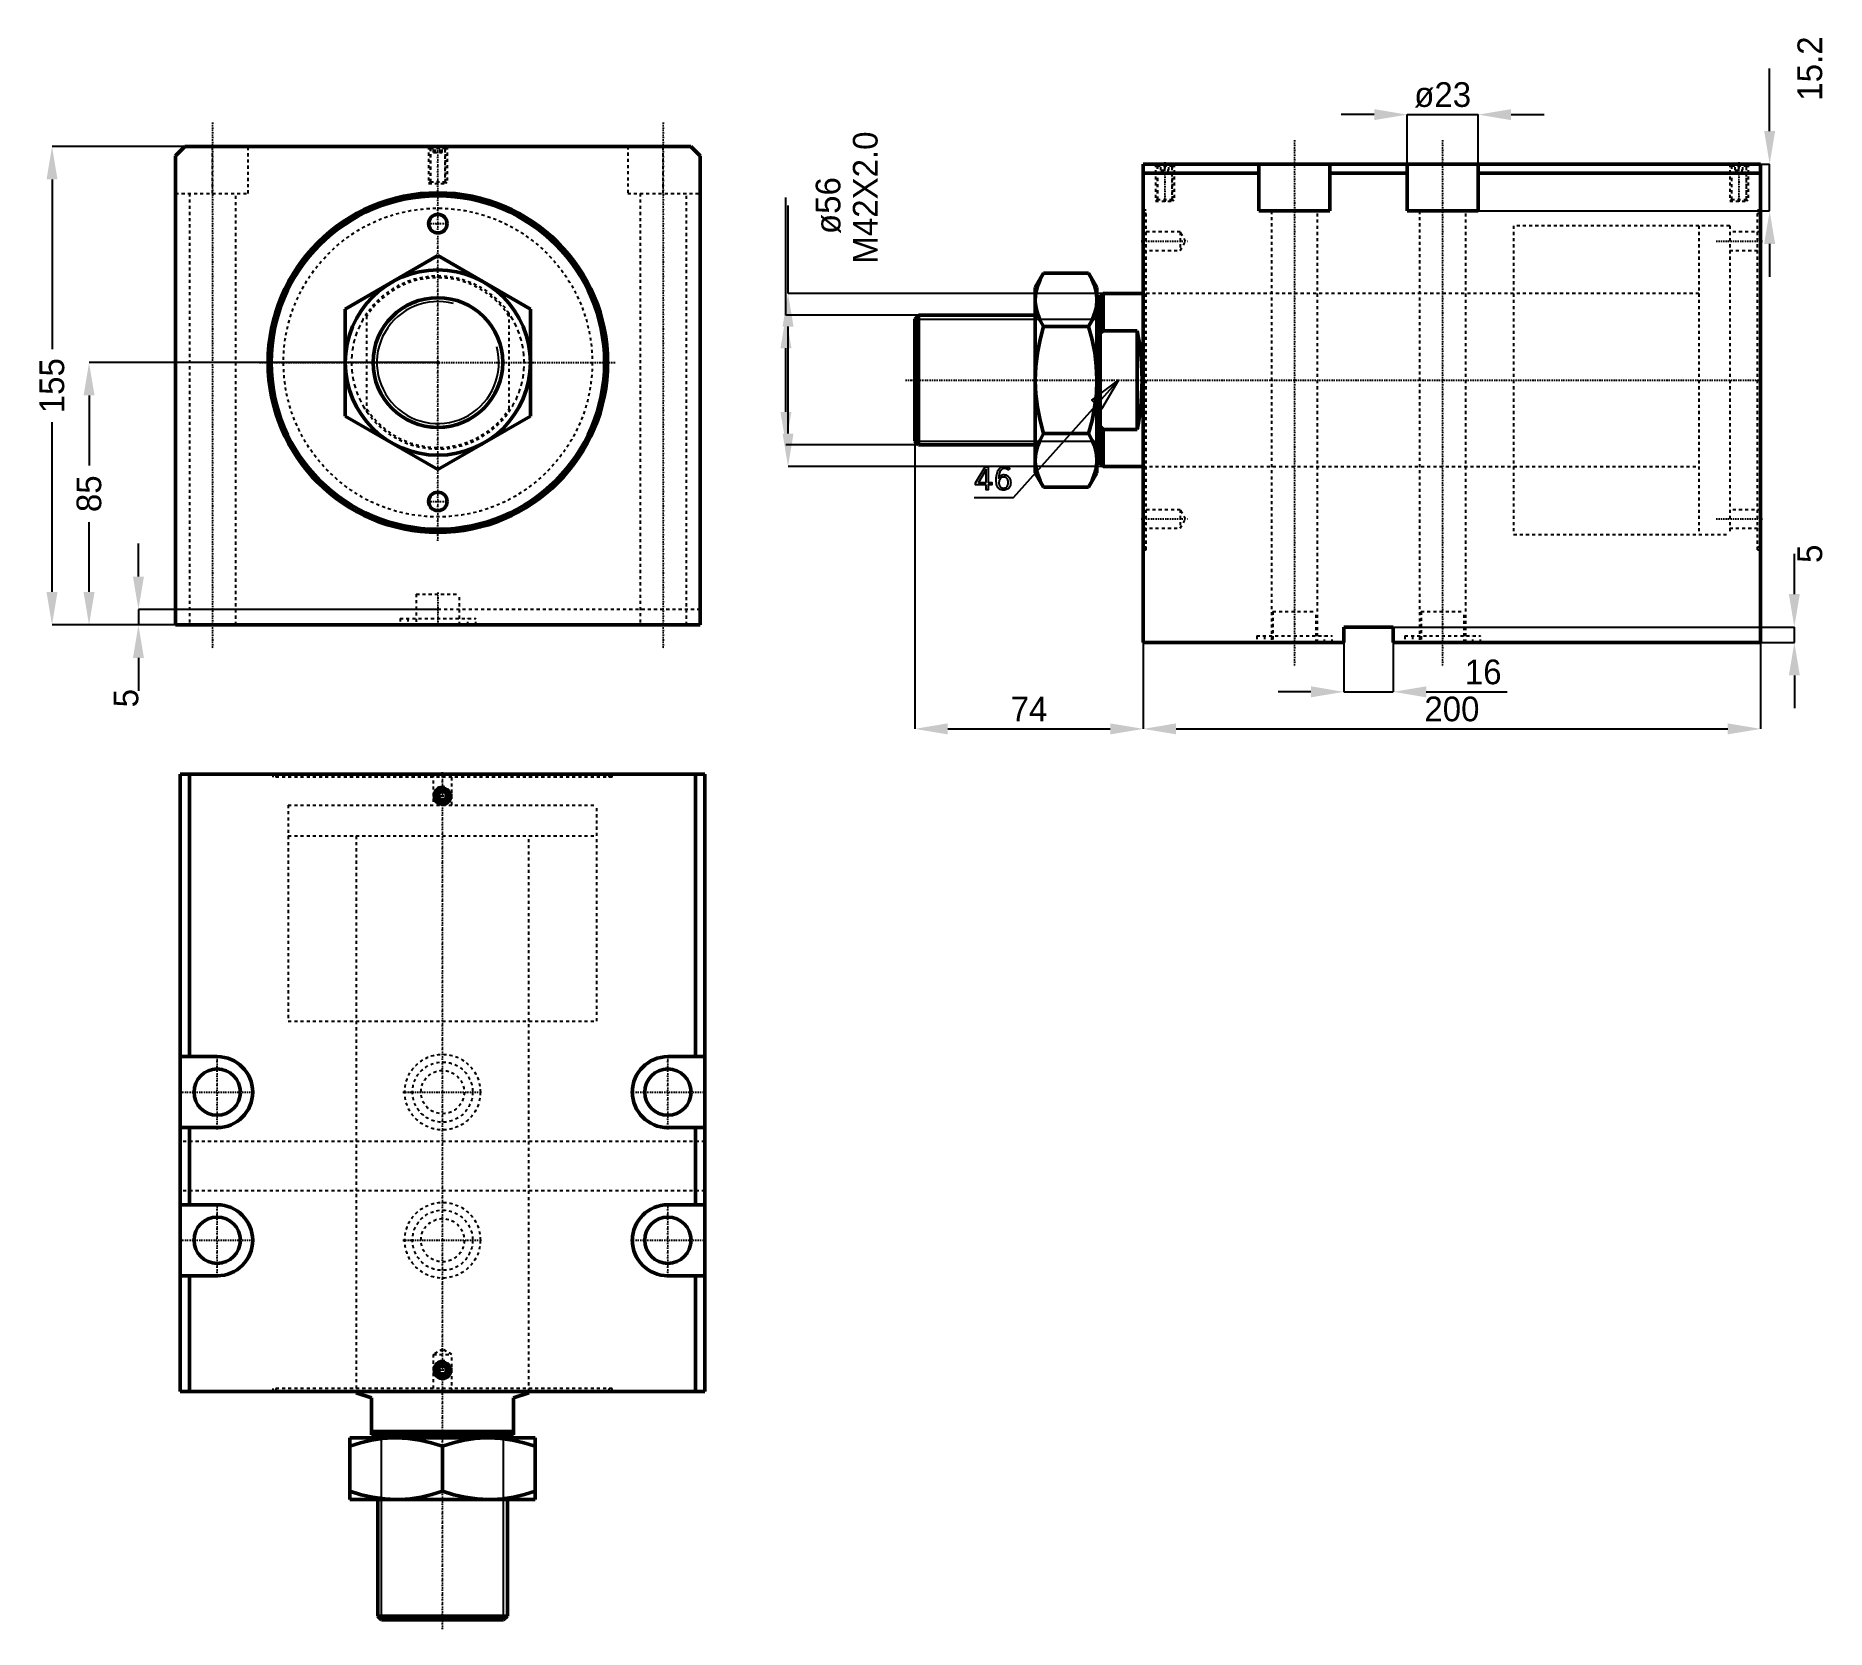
# Model space of a CAD drawing. Header units: millimetres. Extents: x -130 to 450, y -410 to 106.
import ezdxf

# ---------------------------------------------------------------- set-up
doc = ezdxf.new("R2010")
doc.units = ezdxf.units.MM
doc.linetypes.add('Center', pattern=[1.5, 0.45, -0.5, 0.05, -0.5])
doc.linetypes.add('Dashed', pattern=[2, 1, -1])
for name, color, linetype, lineweight in [('2d ConnectionPoints', 7, 'Continuous', 50), ('AM_0', 7, 'Continuous', 50), ('AM_5', 3, 'Continuous', 25), ('AM_7', 7, 'Center', 25), ('AM_9', 6, 'Dashed', 25)]:
    doc.layers.add(name, color=color, linetype=linetype, lineweight=lineweight)
doc.dimstyles.new('ISO-25', dxfattribs={"dimtxt": 2.5, "dimasz": 2.5, "dimexe": 1.25, "dimexo": 0.625, "dimtad": 1, "dimtxsty": 'Standard', "dimcen": 2.5, "dimadec": 0, "dimazin": 0, "dimtfac": 1, "dimtmove": 0, "dimatfit": 3, "dimfxl": 0, "dimarcsym": 0})

# ---------------------------------------------------------------- blocks, each defined once
blk = doc.blocks.new('1_JECX_MF_EXLA_100_60_0_rod__0_in_JECX_MF_160_EXLA_100_60_0__0')
at = {"layer": 'AM_0'}
for p, q in [((-30, 17.32), (0, 34.64)), ((0, 34.64), (30, 17.32)), ((-30, -17.32), (-30, 17.32)), ((30, 17.32), (30, -17.32)), ((0, -34.64), (-30, -17.32)), ((30, -17.32), (0, -34.64))]:
    blk.add_line(p, q, dxfattribs=at)
for radius in [30, 21]:
    blk.add_circle((0, 0), radius, dxfattribs=at)
at = {"layer": 'AM_5'}
blk.add_arc((0, 0), 19.77, 75, 15, dxfattribs=at)
at = {"layer": 'AM_9'}
for p, q in [((-23, -15.97), (-23, 15.97)), ((23, 15.97), (23, -15.97))]:
    blk.add_line(p, q, dxfattribs=at)
for points in [[(-23, 15.97), (-24.3, 13.9), (-25.42, 11.73), (-26.35, 9.47), (-27.07, 7.14), (-27.59, 4.75), (-27.9, 2.33), (-28, -0.11), (-27.88, -2.55), (-27.56, -4.97), (-27.02, -7.35), (-26.27, -9.68), (-25.33, -11.93), (-24.19, -14.1), (-23, -15.97)], [(23, -15.97), (24.3, -13.9), (25.42, -11.73), (26.35, -9.47), (27.07, -7.14), (27.59, -4.75), (27.9, -2.33), (28, 0.11), (27.88, 2.55), (27.56, 4.97), (27.02, 7.35), (26.27, 9.68), (25.33, 11.93), (24.19, 14.1), (23, 15.97)]]:
    blk.add_lwpolyline(points, dxfattribs=at)
blk.add_circle((0, 0), 20.77, dxfattribs=at)
for radius, start, end in [(28, 34.77194, 145.22806), (27.5, 33.2419, 146.7581), (27.5, 213.2419, 326.7581), (28, 214.77194, 325.22806)]:
    blk.add_arc((0, 0), radius, start, end, dxfattribs=at)
blk = doc.blocks.new('2_JECX_MF_EXLA_100_60_0_body__0_in_JECX_MF_160_EXLA_100_60_0__0')
at = {"layer": 'AM_0'}
for p, q in [((-82, 70), (-85, 67)), ((82, 70), (-82, 70)), ((85, 67), (82, 70)), ((-85, 67), (-85, -85)), ((85, -85), (85, 67)), ((-85, -85), (85, -85))]:
    blk.add_line(p, q, dxfattribs=at)
for centre, radius in [((0, 0), 55), ((0, 0), 54), ((0, 45), 3), ((0, -45), 3)]:
    blk.add_circle(centre, radius, dxfattribs=at)
at = {"layer": 'AM_5', "linetype": 'Dashed'}
for p, q in [((-3, 70), (-3, 58)), ((3, 70), (3, 58))]:
    blk.add_line(p, q, dxfattribs=at)
at = {"layer": 'AM_7'}
for p, q in [((-73, 77.75), (-73, -92.75)), ((73, 77.75), (73, -92.75)), ((0, -57.75), (0, 70.6)), ((-3.15, 45), (3.15, 45)), ((-57.75, 0), (57.75, 0)), ((-3.15, -45), (3.15, -45)), ((0, -74.5), (0, -85.5))]:
    blk.add_line(p, q, dxfattribs=at)
at = {"layer": 'AM_9'}
for p, q in [((-73, 54.8), (-73, 70)), ((-61.5, 54.8), (-61.5, 70)), ((-3, 70), (-2.46, 69.46)), ((-1.9, 70), (-2.4, 69.5)), ((-1.44, 68), (-1.44, 70)), ((-0.72, 68), (-0.72, 70)), ((0.72, 68), (0.72, 70)), ((1.44, 68), (1.44, 70)), ((2.4, 69.5), (1.9, 70)), ((2.46, 69.46), (3, 70)), ((61.5, 70), (61.5, 54.8)), ((73, 54.8), (73, 70)), ((-2.46, 69.46), (-2.46, 58.54)), ((-2.46, 69.46), (2.46, 69.46)), ((-2.4, 69.5), (-2.4, 58)), ((-2.4, 69.5), (2.4, 69.5)), ((-1.44, 68), (1.44, 68)), ((2.4, 58), (2.4, 69.5)), ((2.46, 58.54), (2.46, 69.46)), ((-2.46, 58.54), (-3, 58)), ((-2.46, 58.54), (2.46, 58.54)), ((3, 58), (2.46, 58.54)), ((-85, 54.8), (-61.5, 54.8)), ((-80.5, 54.8), (-80.5, -85)), ((-65.5, -85), (-65.5, 54.8)), ((-3, 58), (3, 58)), ((61.5, 54.8), (85, 54.8)), ((65.5, 54.8), (65.5, -85)), ((80.5, -85), (80.5, 54.8)), ((-7, -75), (7, -75)), ((-7, -75), (-7, -85)), ((7, -85), (7, -75)), ((85, -80), (-85, -80)), ((-12.25, -82.9), (12.25, -82.9)), ((-12.25, -82.9), (-12.25, -85)), ((-9.75, -82.9), (-9.75, -85)), ((9.75, -85), (9.75, -82.9)), ((12.25, -85), (12.25, -82.9))]:
    blk.add_line(p, q, dxfattribs=at)
blk.add_circle((0, 0), 50, dxfattribs=at)
blk = doc.blocks.new('*D3')
at = {"layer": 'AM_5', "color": 0, "lineweight": -2}
for p, q in [((-82, 70), (-125, 70)), ((-125, 59.33), (-125, 4.31)), ((-125, -74.33), (-125, -19.31)), ((-85, -85), (-125, -85))]:
    blk.add_line(p, q, dxfattribs=at)
at = {"layer": 'AM_5', "color": 0}
for points in [[(-123.22, 59.33), (-126.78, 59.33), (-125, 70)], [(-126.78, -74.33), (-123.22, -74.33), (-125, -85)]]:
    blk.add_solid(points, dxfattribs=at)
at = {"layer": 'Defpoints', "color": 0}
for p in [(-82, 70), (-125, -85), (-85, -85)]:
    blk.add_point(p, dxfattribs=at)
at = {"layer": 'AM_5', "color": 0, "insert": (-125, -7.5), "char_height": 8, "attachment_point": 5, "rotation": 90}
blk.add_mtext('155', dxfattribs=at)
blk = doc.blocks.new('*D4')
at = {"layer": 'AM_5', "color": 0, "lineweight": -2}
for p, q in [((0, 0), (-113, 0)), ((-113, -10.67), (-113, -33.34)), ((-113, -74.33), (-113, -51.66)), ((-85, -85), (-113, -85))]:
    blk.add_line(p, q, dxfattribs=at)
at = {"layer": 'AM_5', "color": 0}
for points in [[(-111.22, -10.67), (-114.78, -10.67), (-113, 0)], [(-114.78, -74.33), (-111.22, -74.33), (-113, -85)]]:
    blk.add_solid(points, dxfattribs=at)
at = {"layer": 'Defpoints', "color": 0}
for p in [(0, 0), (-113, -85), (-85, -85)]:
    blk.add_point(p, dxfattribs=at)
at = {"layer": 'AM_5', "color": 0, "insert": (-113, -42.5), "char_height": 8, "attachment_point": 5, "rotation": 90}
blk.add_mtext('85', dxfattribs=at)
blk = doc.blocks.new('*D5')
at = {"layer": 'AM_5', "color": 0, "lineweight": -2}
for p, q in [((-97, -69.33), (-97, -58.67)), ((0, -80), (-97, -80)), ((-97, -80), (-97, -85)), ((-85, -85), (-97, -85)), ((-97, -95.67), (-97, -106.33))]:
    blk.add_line(p, q, dxfattribs=at)
at = {"layer": 'AM_5', "color": 0}
for points in [[(-98.78, -69.33), (-95.22, -69.33), (-97, -80)], [(-95.22, -95.67), (-98.78, -95.67), (-97, -85)]]:
    blk.add_solid(points, dxfattribs=at)
at = {"layer": 'Defpoints', "color": 0}
for p in [(0, -80), (-97, -85), (-85, -85)]:
    blk.add_point(p, dxfattribs=at)
at = {"layer": 'AM_5', "color": 0, "insert": (-101, -108.73), "char_height": 8, "attachment_point": 5, "rotation": 90}
blk.add_mtext('5', dxfattribs=at)
blk = doc.blocks.new('1_JECX_MF_EXLA_100_60_0_rod__0_in_JECX_MF_160_EXLA_100_60_0__4')
at = {"layer": 'AM_0'}
for p, q in [((-28, 0), (-28, -0.38)), ((28, -0.38), (28, 0)), ((-23, -2), (-28, -0.38)), ((-23, -14), (-23, -2)), ((28, -0.38), (23, -2)), ((23, -2), (23, -14)), ((30, -15), (-30, -15)), ((-30, -35), (-30, -15)), ((-23, -13), (23, -13)), ((-23, -14), (23, -14)), ((-19.77, -14), (-20.77, -15)), ((20.77, -15), (19.77, -14)), ((30, -15), (30, -35)), ((0, -32.32), (0, -17.68)), ((30, -35), (-30, -35)), ((-21, -35), (-21, -72.77)), ((21, -72.77), (21, -35)), ((-21, -72.77), (21, -72.77)), ((-21, -72.77), (-19.77, -74)), ((-19.77, -74), (19.77, -74)), ((19.77, -74), (21, -72.77))]:
    blk.add_line(p, q, dxfattribs=at)
for points in [[(-15, -15), (-16.07, -15.01), (-19.57, -15.27), (-23.04, -15.81), (-26.54, -16.63), (-30, -17.68)], [(0, -17.68), (-3.65, -16.58), (-7.35, -15.74), (-11.16, -15.19), (-15, -15)], [(15, -15), (13.93, -15.01), (10.43, -15.27), (6.96, -15.81), (3.46, -16.63), (0, -17.68)], [(30, -17.68), (26.35, -16.58), (22.65, -15.74), (18.84, -15.19), (15, -15)], [(-30, -32.32), (-26.35, -33.42), (-22.65, -34.26), (-18.84, -34.81), (-15, -35)], [(-15, -35), (-13.93, -34.99), (-10.43, -34.73), (-6.96, -34.19), (-3.46, -33.37), (0, -32.32)], [(0, -32.32), (3.65, -33.42), (7.35, -34.26), (11.16, -34.81), (15, -35)], [(15, -35), (16.07, -34.99), (19.57, -34.73), (23.04, -34.19), (26.54, -33.37), (30, -32.32)]]:
    blk.add_lwpolyline(points, dxfattribs=at)
at = {"layer": 'AM_5'}
for p, q in [((-19.77, -74), (-19.77, -14)), ((19.77, -74), (19.77, -14))]:
    blk.add_line(p, q, dxfattribs=at)
at = {"layer": 'AM_7'}
blk.add_line((0, -77), (0, 200.69), dxfattribs=at)
at = {"layer": 'AM_9'}
for p, q in [((-50, 190), (50, 190)), ((-50, 190), (-50, 180)), ((50, 180), (50, 190)), ((-50, 180), (50, 180)), ((-28, 180), (-28, 0)), ((28, 0), (28, 180))]:
    blk.add_line(p, q, dxfattribs=at)
blk = doc.blocks.new('2_JECX_MF_EXLA_100_60_0_body__0_in_JECX_MF_160_EXLA_100_60_0__4')
at = {"layer": 'AM_0'}
for p, q in [((-85, 200), (-85, 0)), ((85, 200), (-85, 200)), ((-82, 200), (-82, 108.5)), ((82, 200), (82, 108.5)), ((85, 200), (85, 0)), ((-0.72, 194.25), (-1.44, 193)), ((-1.44, 193), (-0.72, 191.75)), ((0.72, 194.25), (-0.72, 194.25)), ((-0.72, 191.75), (0.72, 191.75)), ((1.44, 193), (0.72, 194.25)), ((0.72, 191.75), (1.44, 193)), ((-73, 108.5), (-85, 108.5)), ((85, 108.5), (73, 108.5)), ((-85, 85.5), (-73, 85.5)), ((-82, 85.5), (-82, 60.5)), ((73, 85.5), (85, 85.5)), ((82, 85.5), (82, 60.5)), ((-73, 60.5), (-85, 60.5)), ((85, 60.5), (73, 60.5)), ((-85, 37.5), (-73, 37.5)), ((-82, 37.5), (-82, 0)), ((73, 37.5), (85, 37.5)), ((82, 37.5), (82, 0)), ((-0.72, 8.25), (-1.44, 7)), ((-1.44, 7), (-0.72, 5.75)), ((0.72, 8.25), (-0.72, 8.25)), ((1.44, 7), (0.72, 8.25)), ((0.72, 5.75), (1.44, 7)), ((85, 0), (-85, 0)), ((-0.72, 5.75), (0.72, 5.75))]:
    blk.add_line(p, q, dxfattribs=at)
for centre, radius in [((0, 193), 2.46), ((0, 193), 2.4), ((0, 193), 1.9), ((-73, 97), 7.5), ((73, 97), 7.5), ((-73, 49), 7.5), ((73, 49), 7.5), ((0, 7), 2.46), ((0, 7), 2.4), ((0, 7), 1.9)]:
    blk.add_circle(centre, radius, dxfattribs=at)
for centre, start, end in [((-73, 97), 270, 90), ((73, 97), 90, 270), ((-73, 49), 270, 90), ((73, 49), 90, 270)]:
    blk.add_arc(centre, 11.5, start, end, dxfattribs=at)
at = {"layer": 'AM_5'}
for centre in [(0, 193), (0, 7)]:
    blk.add_arc(centre, 3, 75, 15, dxfattribs=at)
at = {"layer": 'AM_7'}
for p, q in [((-3.15, 193), (3.15, 193)), ((-73, 84.93), (-73, 109.08)), ((73, 84.93), (73, 109.08)), ((-85.08, 97), (-60.93, 97)), ((-12.86, 97), (12.86, 97)), ((60.92, 97), (85.07, 97)), ((-73, 36.92), (-73, 61.08)), ((73, 36.92), (73, 61.08)), ((-85.08, 49), (-60.93, 49)), ((-12.86, 49), (12.86, 49)), ((60.92, 49), (85.07, 49)), ((-3.15, 7), (3.15, 7))]:
    blk.add_line(p, q, dxfattribs=at)
at = {"layer": 'AM_9'}
for p, q in [((-55, 200), (-55, 199)), ((55, 199), (-55, 199)), ((-54, 200), (-54, 199)), ((-3, 200), (-3, 190)), ((3, 190), (3, 200)), ((54, 199), (54, 200)), ((55, 199), (55, 200)), ((-50, 190), (50, 190)), ((-50, 190), (-50, 120)), ((50, 120), (50, 190)), ((-50, 120), (50, 120)), ((-28, 120), (-28, 0)), ((28, 0), (28, 120)), ((85, 81), (-85, 81)), ((85, 65), (-85, 65)), ((0, 13.73), (-3, 12)), ((-3, 12), (-3, 0)), ((-3, 12), (3, 12)), ((3, 12), (0, 13.73)), ((3, 0), (3, 12)), ((55, 1), (-55, 1)), ((-55, 1), (-55, 0)), ((-54, 1), (-54, 0)), ((54, 0), (54, 1)), ((55, 0), (55, 1))]:
    blk.add_line(p, q, dxfattribs=at)
for centre, radius in [((0, 97), 12.25), ((0, 97), 9.75), ((0, 97), 7), ((0, 49), 12.25), ((0, 49), 9.75), ((0, 49), 7)]:
    blk.add_circle(centre, radius, dxfattribs=at)
blk = doc.blocks.new('1_JECX_MF_EXLA_100_60_0_rod__0_in_JECX_MF_160_EXLA_100_60_0__2')
at = {"layer": 'AM_0'}
for p, q in [((-32.32, 34.64), (-35, 30)), ((-35, 30), (-35, -30)), ((-32.32, 34.64), (-17.68, 34.64)), ((-15, 30), (-17.68, 34.64)), ((-15, 30), (-15, -30)), ((-13, 28), (-14, 27.5)), ((-14, 27.5), (-14, -27.5)), ((0, 28), (-13, 28)), ((-13, 28), (-13, 15.97)), ((-72.77, 21), (-74, 19.77)), ((-74, 19.77), (-74, -19.77)), ((-35, 21), (-72.77, 21)), ((-72.77, 21), (-72.77, -21)), ((-14, 19.77), (-15, 20.77)), ((-32.32, 17.32), (-17.68, 17.32)), ((-13, 15.97), (-14, 15.07)), ((-2, 15.97), (-13, 15.97)), ((-2, 15.97), (-2, -15.97)), ((-32.32, -17.32), (-17.68, -17.32)), ((-14, -15.07), (-13, -15.97)), ((-13, -15.97), (-2, -15.97)), ((-13, -15.97), (-13, -28)), ((-74, -19.77), (-72.77, -21)), ((-72.77, -21), (-35, -21)), ((-15, -20.77), (-14, -19.77)), ((-14, -27.5), (-13, -28)), ((-13, -28), (0, -28)), ((-35, -30), (-32.32, -34.64)), ((-32.32, -34.64), (-17.68, -34.64)), ((-17.68, -34.64), (-15, -30))]:
    blk.add_line(p, q, dxfattribs=at)
for points in [[(-32.32, 34.64), (-33.42, 32.53), (-34.26, 30.4), (-34.81, 28.2), (-35, 25.98)], [(-15, 25.98), (-15.01, 26.6), (-15.27, 28.62), (-15.81, 30.63), (-16.63, 32.65), (-17.68, 34.64)], [(-35, 25.98), (-34.99, 25.36), (-34.73, 23.34), (-34.19, 21.34), (-33.37, 19.32), (-32.32, 17.32)], [(-17.68, 17.32), (-16.58, 19.43), (-15.74, 21.56), (-15.19, 23.76), (-15, 25.98)], [(-32.32, 17.32), (-33.42, 13.11), (-34.26, 8.83), (-34.81, 4.43), (-35, 0)], [(-15, 0), (-15, 0.28), (-15.2, 4.56), (-15.73, 8.81), (-16.58, 13.09), (-17.68, 17.32)], [(-2, -15.97), (-1.58, -13.9), (-1.21, -11.73), (-0.91, -9.47), (-0.68, -7.14), (-0.51, -4.75), (-0.41, -2.33), (-0.38, 0.11), (-0.41, 2.55), (-0.52, 4.97), (-0.69, 7.35), (-0.94, 9.68), (-1.24, 11.93), (-1.61, 14.1), (-2, 15.97)], [(-35, 0), (-35, -0.28), (-34.8, -4.56), (-34.27, -8.81), (-33.42, -13.09), (-32.32, -17.32)], [(-17.68, -17.32), (-16.58, -13.11), (-15.74, -8.83), (-15.19, -4.43), (-15, 0)], [(-32.32, -17.32), (-33.42, -19.43), (-34.26, -21.56), (-34.81, -23.76), (-35, -25.98)], [(-15, -25.98), (-15.01, -25.36), (-15.27, -23.34), (-15.81, -21.34), (-16.63, -19.32), (-17.68, -17.32)], [(-35, -25.98), (-34.99, -26.6), (-34.73, -28.62), (-34.19, -30.63), (-33.37, -32.65), (-32.32, -34.64)], [(-17.68, -34.64), (-16.58, -32.53), (-15.74, -30.4), (-15.19, -28.2), (-15, -25.98)]]:
    blk.add_lwpolyline(points, dxfattribs=at)
at = {"layer": 'AM_5'}
for p, q in [((-74, 19.77), (-14, 19.77)), ((-74, -19.77), (-14, -19.77))]:
    blk.add_line(p, q, dxfattribs=at)
at = {"layer": 'AM_7'}
blk.add_line((-77, 0), (200.2, 0), dxfattribs=at)
at = {"layer": 'AM_9'}
for p, q in [((180, 50), (180, -50)), ((190, 50), (180, 50)), ((190, 50), (190, -50)), ((180, 28), (0, 28)), ((0, -28), (180, -28)), ((180, -50), (190, -50))]:
    blk.add_line(p, q, dxfattribs=at)
blk = doc.blocks.new('2_JECX_MF_EXLA_100_60_0_body__0_in_JECX_MF_160_EXLA_100_60_0__2')
at = {"layer": 'AM_0'}
for p, q in [((0, -85), (0, 70)), ((200, 70), (0, 70)), ((37.5, 54.8), (37.5, 70)), ((60.5, 54.8), (60.5, 70)), ((85.5, 54.8), (85.5, 70)), ((108.5, 54.8), (108.5, 70)), ((200, -85), (200, 70)), ((37.5, 67), (0, 67)), ((85.5, 67), (60.5, 67)), ((200, 67), (108.5, 67)), ((37.5, 54.8), (60.5, 54.8)), ((85.5, 54.8), (108.5, 54.8)), ((65, -80), (65, -85)), ((81, -80), (65, -80)), ((81, -85), (81, -80)), ((65, -85), (0, -85)), ((200, -85), (81, -85))]:
    blk.add_line(p, q, dxfattribs=at)
at = {"layer": 'AM_5', "linetype": 'Dashed'}
for p, q in [((4, 70), (4, 58)), ((10, 70), (10, 58)), ((190, 70), (190, 58)), ((196, 70), (196, 58))]:
    blk.add_line(p, q, dxfattribs=at)
at = {"layer": 'AM_7'}
for p, q in [((49, 77.75), (49, -92.75)), ((97, 77.75), (97, -92.75)), ((7, 70.6), (7, 57.4)), ((193, 70.6), (193, 57.4)), ((-0.69, 45), (14.42, 45)), ((185.58, 45), (200.69, 45)), ((-0.69, -45), (14.42, -45)), ((185.58, -45), (200.69, -45))]:
    blk.add_line(p, q, dxfattribs=at)
at = {"layer": 'AM_9'}
for p, q in [((4, 70), (4.54, 69.46)), ((5.1, 70), (4.6, 69.5)), ((5.75, 68), (5.75, 70)), ((7, 68), (7, 70)), ((8.25, 68), (8.25, 70)), ((9.4, 69.5), (8.9, 70)), ((9.46, 69.46), (10, 70)), ((190, 70), (190.54, 69.46)), ((191.1, 70), (190.6, 69.5)), ((191.75, 68), (191.75, 70)), ((193, 68), (193, 70)), ((194.25, 68), (194.25, 70)), ((195.4, 69.5), (194.9, 70)), ((195.46, 69.46), (196, 70)), ((4.54, 69.46), (4.54, 58.54)), ((4.54, 69.46), (9.46, 69.46)), ((4.6, 69.5), (9.4, 69.5)), ((4.6, 69.5), (4.6, 58)), ((5.75, 68), (8.25, 68)), ((9.4, 58), (9.4, 69.5)), ((9.46, 58.54), (9.46, 69.46)), ((190.54, 69.46), (190.54, 58.54)), ((190.54, 69.46), (195.46, 69.46)), ((190.6, 69.5), (195.4, 69.5)), ((190.6, 69.5), (190.6, 58)), ((191.75, 68), (194.25, 68)), ((195.4, 58), (195.4, 69.5)), ((195.46, 58.54), (195.46, 69.46)), ((4.54, 58.54), (4, 58)), ((4.54, 58.54), (9.46, 58.54)), ((10, 58), (9.46, 58.54)), ((190.54, 58.54), (190, 58)), ((190.54, 58.54), (195.46, 58.54)), ((196, 58), (195.46, 58.54)), ((1, 55), (0, 55)), ((1, 54), (0, 54)), ((1, -55), (1, 55)), ((4, 58), (10, 58)), ((41.5, 54.8), (41.5, -85)), ((56.5, -85), (56.5, 54.8)), ((89.5, 54.8), (89.5, -85)), ((104.5, -85), (104.5, 54.8)), ((190, 58), (196, 58)), ((199, -55), (199, 55)), ((200, 55), (199, 55)), ((200, 54), (199, 54)), ((12, 48), (0, 48)), ((13.73, 45), (12, 48)), ((12, 48), (12, 42)), ((190, 50), (120, 50)), ((120, 50), (120, -50)), ((190, 50), (190, -50)), ((200, 48), (190, 48)), ((0, 42), (12, 42)), ((12, 42), (13.73, 45)), ((190, 42), (200, 42)), ((120, 28), (0, 28)), ((0, -28), (120, -28)), ((12, -42), (0, -42)), ((13.73, -45), (12, -42)), ((12, -42), (12, -48)), ((12, -48), (13.73, -45)), ((200, -42), (190, -42)), ((0, -48), (12, -48)), ((120, -50), (190, -50)), ((190, -48), (200, -48)), ((0, -54), (1, -54)), ((0, -55), (1, -55)), ((199, -54), (200, -54)), ((199, -55), (200, -55)), ((42, -75), (56, -75)), ((42, -75), (42, -85)), ((56, -85), (56, -75)), ((90, -75), (104, -75)), ((90, -75), (90, -85)), ((104, -85), (104, -75)), ((36.75, -82.9), (61.25, -82.9)), ((36.75, -82.9), (36.75, -85)), ((39.25, -82.9), (39.25, -85)), ((58.75, -85), (58.75, -82.9)), ((61.25, -85), (61.25, -82.9)), ((84.75, -82.9), (109.25, -82.9)), ((84.75, -82.9), (84.75, -85)), ((87.25, -82.9), (87.25, -85)), ((106.75, -85), (106.75, -82.9)), ((109.25, -85), (109.25, -82.9))]:
    blk.add_line(p, q, dxfattribs=at)
blk = doc.blocks.new('*D20')
at = {"layer": 'AM_5', "color": 0, "lineweight": -2}
for p, q in [((303.34, 80.32), (292.67, 80.32)), ((314.01, 64.32), (314.01, 80.32)), ((314.01, 80.32), (337.01, 80.32)), ((337.01, 64.32), (337.01, 80.32)), ((347.67, 80.32), (358.34, 80.32))]:
    blk.add_line(p, q, dxfattribs=at)
at = {"layer": 'AM_5', "color": 0}
for points in [[(303.34, 82.1), (303.34, 78.54), (314.01, 80.32)], [(347.67, 82.1), (347.67, 78.54), (337.01, 80.32)]]:
    blk.add_solid(points, dxfattribs=at)
at = {"layer": 'Defpoints', "color": 0}
for p in [(337.01, 80.32), (314.01, 64.32), (337.01, 64.32)]:
    blk.add_point(p, dxfattribs=at)
at = {"layer": 'AM_5', "color": 0, "insert": (325.51, 86.72), "char_height": 8, "attachment_point": 5}
blk.add_mtext('ø23', dxfattribs=at)
blk = doc.blocks.new('*D21')
at = {"layer": 'AM_5', "color": 0, "lineweight": -2}
for p, q in [((431.44, 74.99), (431.44, 95.25)), ((337.01, 64.32), (431.44, 64.32)), ((431.44, 49.12), (431.44, 64.32)), ((337.01, 49.12), (431.44, 49.12)), ((431.44, 38.45), (431.44, 27.79))]:
    blk.add_line(p, q, dxfattribs=at)
at = {"layer": 'AM_5', "color": 0}
for points in [[(429.66, 74.99), (433.22, 74.99), (431.44, 64.32)], [(429.66, 38.45), (433.22, 38.45), (431.44, 49.12)]]:
    blk.add_solid(points, dxfattribs=at)
at = {"layer": 'Defpoints', "color": 0}
for p in [(337.01, 64.32), (431.44, 64.32), (337.01, 49.12)]:
    blk.add_point(p, dxfattribs=at)
at = {"layer": 'AM_5', "color": 0, "insert": (444.51, 95.25), "char_height": 8, "attachment_point": 5, "rotation": 90}
blk.add_mtext('15.2', dxfattribs=at)
blk = doc.blocks.new('*D22')
at = {"layer": 'AM_5', "color": 0, "lineweight": -2}
for p, q in [((228.51, -90.68), (228.51, -118.68)), ((428.51, -90.68), (428.51, -118.68)), ((239.17, -118.68), (417.84, -118.68))]:
    blk.add_line(p, q, dxfattribs=at)
at = {"layer": 'AM_5', "color": 0}
for points in [[(239.17, -116.9), (239.17, -120.46), (228.51, -118.68)], [(417.84, -116.9), (417.84, -120.46), (428.51, -118.68)]]:
    blk.add_solid(points, dxfattribs=at)
at = {"layer": 'Defpoints', "color": 0}
for p in [(228.51, -90.68), (428.51, -90.68), (428.51, -118.68)]:
    blk.add_point(p, dxfattribs=at)
at = {"layer": 'AM_5', "color": 0, "insert": (328.51, -112.28), "char_height": 8, "attachment_point": 5}
blk.add_mtext('200', dxfattribs=at)
blk = doc.blocks.new('*D23')
at = {"layer": 'AM_5', "color": 0, "lineweight": -2}
for p, q in [((154.51, -5.68), (154.51, -118.68)), ((228.51, -90.68), (228.51, -118.68)), ((165.17, -118.68), (217.84, -118.68))]:
    blk.add_line(p, q, dxfattribs=at)
at = {"layer": 'AM_5', "color": 0}
for points in [[(165.17, -116.9), (165.17, -120.46), (154.51, -118.68)], [(217.84, -116.9), (217.84, -120.46), (228.51, -118.68)]]:
    blk.add_solid(points, dxfattribs=at)
at = {"layer": 'Defpoints', "color": 0}
for p in [(154.51, -5.68), (228.51, -90.68), (228.51, -118.68)]:
    blk.add_point(p, dxfattribs=at)
at = {"layer": 'AM_5', "color": 0, "insert": (191.51, -112.28), "char_height": 8, "attachment_point": 5}
blk.add_mtext('74', dxfattribs=at)
blk = doc.blocks.new('*D24')
at = {"layer": 'AM_5', "color": 0, "lineweight": -2}
for p, q in [((113.44, 22.32), (113.44, 50.85)), ((215.51, 22.32), (113.44, 22.32)), ((113.44, -23.01), (113.44, 11.65)), ((215.51, -33.68), (113.44, -33.68))]:
    blk.add_line(p, q, dxfattribs=at)
at = {"layer": 'AM_5', "color": 0}
for points in [[(111.66, 11.65), (115.22, 11.65), (113.44, 22.32)], [(111.66, -23.01), (115.22, -23.01), (113.44, -33.68)]]:
    blk.add_solid(points, dxfattribs=at)
at = {"layer": 'Defpoints', "color": 0}
for p in [(113.44, 22.32), (215.51, 22.32), (215.51, -33.68)]:
    blk.add_point(p, dxfattribs=at)
at = {"layer": 'AM_5', "color": 0, "insert": (126.51, 50.85), "char_height": 8, "attachment_point": 5, "rotation": 90}
blk.add_mtext('ø56', dxfattribs=at)
blk = doc.blocks.new('*D25')
at = {"layer": 'AM_5', "color": 0, "lineweight": -2}
for p, q in [((112.77, 15.32), (112.77, 53.45)), ((155.73, 15.32), (112.77, 15.32)), ((112.77, -16.01), (112.77, 4.65)), ((155.51, -26.68), (112.77, -26.68))]:
    blk.add_line(p, q, dxfattribs=at)
at = {"layer": 'AM_5', "color": 0}
for points in [[(111, 4.65), (114.55, 4.65), (112.77, 15.32)], [(111, -16.01), (114.55, -16.01), (112.77, -26.68)]]:
    blk.add_solid(points, dxfattribs=at)
at = {"layer": 'Defpoints', "color": 0}
for p in [(112.77, 15.32), (155.73, 15.32), (155.51, -26.68)]:
    blk.add_point(p, dxfattribs=at)
at = {"layer": 'AM_5', "color": 0, "insert": (138.51, 53.45), "char_height": 8, "attachment_point": 5, "rotation": 90}
blk.add_mtext('M42X2.0', dxfattribs=at)
blk = doc.blocks.new('*D26')
at = {"layer": 'AM_5', "color": 0, "lineweight": -2}
for p, q in [((293.51, -85.68), (293.51, -106.68)), ((309.51, -90.68), (309.51, -106.68)), ((282.84, -106.68), (272.17, -106.68)), ((293.51, -106.68), (309.51, -106.68)), ((320.17, -106.68), (346.39, -106.68))]:
    blk.add_line(p, q, dxfattribs=at)
at = {"layer": 'AM_5', "color": 0}
for points in [[(282.84, -104.9), (282.84, -108.46), (293.51, -106.68)], [(320.17, -104.9), (320.17, -108.46), (309.51, -106.68)]]:
    blk.add_solid(points, dxfattribs=at)
at = {"layer": 'Defpoints', "color": 0}
for p in [(293.51, -85.68), (309.51, -90.68), (309.51, -106.68)]:
    blk.add_point(p, dxfattribs=at)
at = {"layer": 'AM_5', "color": 0, "insert": (338.65, -100.28), "char_height": 8, "attachment_point": 5}
blk.add_mtext('16', dxfattribs=at)
blk = doc.blocks.new('*D27')
at = {"layer": 'AM_5', "color": 0, "lineweight": -2}
for p, q in [((439.44, -75.01), (439.44, -61.95)), ((293.51, -85.68), (439.44, -85.68)), ((439.44, -90.68), (439.44, -85.68)), ((309.51, -90.68), (439.44, -90.68)), ((439.44, -101.35), (439.44, -112.01))]:
    blk.add_line(p, q, dxfattribs=at)
at = {"layer": 'AM_5', "color": 0}
for points in [[(437.66, -75.01), (441.22, -75.01), (439.44, -85.68)], [(437.66, -101.35), (441.22, -101.35), (439.44, -90.68)]]:
    blk.add_solid(points, dxfattribs=at)
at = {"layer": 'Defpoints', "color": 0}
for p in [(293.51, -85.68), (309.51, -90.68), (439.44, -90.68)]:
    blk.add_point(p, dxfattribs=at)
at = {"layer": 'AM_5', "color": 0, "insert": (444.51, -61.95), "char_height": 8, "attachment_point": 5, "rotation": 90}
blk.add_mtext('5', dxfattribs=at)

msp = doc.modelspace()

# ---------------------------------------------------------------- linework, layer by layer
at = {"layer": '2d ConnectionPoints'}
for p in [(0, 0), (228.507, -5.678), (1.511, -333.355)]:
    msp.add_point(p, dxfattribs=at)
at = {"layer": 'AM_5'}
for p, q in [((186.507, -43.678), (220.507, -5.678)), ((173.707, -43.678), (186.507, -43.678))]:
    msp.add_line(p, q, dxfattribs=at)
for points in [[(220.507, -5.678), (214.985, -15.05), (211.805, -12.205), (220.507, -5.678)], [(177.586, -39.614), (174.217, -39.614), (174.217, -38.938), (177.285, -33.738), (178.314, -33.738), (178.314, -38.912), (179.438, -38.912), (179.438, -39.614), (178.314, -39.614), (178.314, -41.278), (177.586, -41.278), (177.586, -39.614)], [(177.597, -38.912), (177.597, -34.612), (175.111, -38.912), (177.597, -38.912)], [(183.253, -41.341), (183.253, -41.341), (182.901, -41.324), (182.432, -41.239), (182.432, -41.239), (182.035, -41.079), (181.81, -40.933), (181.81, -40.933), (181.614, -40.757), (181.368, -40.45), (181.368, -40.45), (181.179, -40.09), (181.085, -39.82), (181.085, -39.82), (181.012, -39.526), (180.933, -39.042), (180.933, -39.042), (180.89, -38.504), (180.882, -38.117), (180.882, -38.117), (180.907, -37.321), (181.039, -36.26), (181.039, -36.26), (181.283, -35.361), (181.509, -34.851), (181.509, -34.851), (181.788, -34.424), (182.315, -33.962), (182.315, -33.962), (182.972, -33.713), (183.482, -33.666), (183.482, -33.666), (183.727, -33.673), (184.063, -33.711), (184.063, -33.711), (184.361, -33.782), (184.538, -33.848), (184.538, -33.848), (184.702, -33.925), (184.932, -34.059), (184.932, -34.059), (185.142, -34.215), (185.271, -34.331), (184.699, -34.799), (184.699, -34.799), (184.625, -34.713), (184.493, -34.598), (184.493, -34.598), (184.336, -34.5), (184.218, -34.443), (184.218, -34.443), (184.089, -34.395), (183.879, -34.343), (183.879, -34.343), (183.648, -34.316), (183.482, -34.31), (183.482, -34.31), (183.219, -34.331), (182.87, -34.438), (182.87, -34.438), (182.575, -34.636), (182.408, -34.82), (182.408, -34.82), (182.263, -35.031), (182.081, -35.372), (182.081, -35.372), (181.943, -35.743), (181.875, -36.008), (181.875, -36.008), (181.82, -36.285), (181.752, -36.721), (181.752, -36.721), (181.699, -37.182), (181.672, -37.503), (181.672, -37.503), (181.789, -37.279), (181.985, -36.986), (181.985, -36.986), (182.208, -36.744), (182.372, -36.611), (182.372, -36.611), (182.547, -36.502), (182.83, -36.383), (182.83, -36.383), (183.138, -36.319), (183.357, -36.307), (183.357, -36.307), (183.615, -36.322), (183.979, -36.397), (183.979, -36.397), (184.314, -36.538), (184.522, -36.669), (184.522, -36.669), (184.715, -36.823), (184.969, -37.089), (184.969, -37.089), (185.181, -37.398), (185.299, -37.628), (185.299, -37.628), (185.398, -37.87), (185.504, -38.247), (185.504, -38.247), (185.561, -38.638), (185.572, -38.907), (185.572, -38.907), (185.56, -39.188), (185.498, -39.584), (185.498, -39.584), (185.381, -39.95), (185.273, -40.179), (185.273, -40.179), (185.145, -40.39), (184.917, -40.67), (184.917, -40.67), (184.647, -40.905), (184.444, -41.037), (184.444, -41.037), (184.227, -41.146), (183.881, -41.265), (183.881, -41.265), (183.512, -41.329), (183.253, -41.341)], [(183.264, -40.686), (183.264, -40.686), (183.451, -40.676), (183.71, -40.628), (183.71, -40.628), (183.943, -40.539), (184.083, -40.457), (184.083, -40.457), (184.21, -40.358), (184.377, -40.183), (184.377, -40.183), (184.514, -39.976), (184.59, -39.82), (184.59, -39.82), (184.651, -39.651), (184.718, -39.38), (184.718, -39.38), (184.754, -39.085), (184.761, -38.876), (184.761, -38.876), (184.755, -38.68), (184.721, -38.401), (184.721, -38.401), (184.658, -38.14), (184.6, -37.976), (184.6, -37.976), (184.529, -37.823), (184.399, -37.618), (184.399, -37.618), (184.239, -37.442), (184.116, -37.342), (184.116, -37.342), (183.982, -37.258), (183.758, -37.166), (183.758, -37.166), (183.507, -37.117), (183.326, -37.108), (183.326, -37.108), (183.138, -37.118), (182.874, -37.17), (182.874, -37.17), (182.634, -37.268), (182.486, -37.358), (182.486, -37.358), (182.35, -37.465), (182.171, -37.652), (182.171, -37.652), (182.021, -37.872), (181.938, -38.036), (181.938, -38.036), (181.868, -38.212), (181.793, -38.492), (181.793, -38.492), (181.753, -38.791), (181.745, -39.001), (181.745, -39.001), (181.752, -39.192), (181.789, -39.463), (181.789, -39.463), (181.858, -39.715), (181.922, -39.872), (181.922, -39.872), (181.999, -40.018), (182.14, -40.212), (182.14, -40.212), (182.31, -40.377), (182.439, -40.47), (182.439, -40.47), (182.581, -40.547), (182.816, -40.632), (182.816, -40.632), (183.076, -40.677), (183.264, -40.686)]]:
    msp.add_lwpolyline(points, dxfattribs=at)

# ---------------------------------------------------------------- block references
for name, p in [('2_JECX_MF_EXLA_100_60_0_body__0_in_JECX_MF_160_EXLA_100_60_0__0', (0, 0)), ('2_JECX_MF_EXLA_100_60_0_body__0_in_JECX_MF_160_EXLA_100_60_0__2', (228.507, -5.678)), ('1_JECX_MF_EXLA_100_60_0_rod__0_in_JECX_MF_160_EXLA_100_60_0__2', (228.507, -5.678)), ('1_JECX_MF_EXLA_100_60_0_rod__0_in_JECX_MF_160_EXLA_100_60_0__0', (0, 0)), ('2_JECX_MF_EXLA_100_60_0_body__0_in_JECX_MF_160_EXLA_100_60_0__4', (1.511, -333.355)), ('1_JECX_MF_EXLA_100_60_0_rod__0_in_JECX_MF_160_EXLA_100_60_0__4', (1.511, -333.355))]:
    msp.add_blockref(name, p)

# ---------------------------------------------------------------- dimensions: what is measured, and where the dimension line sits
for base, p1, p2, text, picture, middle in [((431.441, 64.322), (337.007, 49.122), (337.007, 64.322), '15.2', '*D21', (444.507, 95.255)), ((-125, -85), (-82, 70), (-85, -85), '155', '*D3', (-125, -7.5)), ((112.774, 15.322), (155.507, -26.678), (155.734, 15.322), 'M42X2.0', '*D25', (138.507, 53.455)), ((113.441, 22.322), (215.507, -33.678), (215.507, 22.322), 'ø56', '*D24', (126.507, 50.855)), ((-113, -85), (0, 0), (-85, -85), '85', '*D4', (-113, -42.5)), ((-97, -85), (0, -80), (-85, -85), '5', '*D5', (-101, -108.733)), ((439.441, -90.678), (293.507, -85.678), (309.507, -90.678), '5', '*D27', (444.507, -61.945))]:
    dim = msp.add_linear_dim(base=base, p1=p1, p2=p2, angle=90, text=text, dimstyle='ISO-25', override={"dimtxt": 8, "dimasz": 10.666667, "dimexe": 0, "dimexo": 0, "dimgap": 2.4}, dxfattribs=at)
    dim.commit()
    dim.dimension.update_dxf_attribs({"geometry": picture, "text_midpoint": middle, "dimtype": 160, "text_rotation": 90})
for base, p1, p2, text, picture, middle in [((337.007, 80.322), (314.007, 64.322), (337.007, 64.322), 'ø23', '*D20', (325.507, 80.322)), ((228.507, -118.678), (154.507, -5.678), (228.507, -90.678), '74', '*D23', (191.507, -118.678)), ((309.507, -106.678), (293.507, -85.678), (309.507, -90.678), '16', '*D26', (338.653, -106.678)), ((428.507, -118.678), (228.507, -90.678), (428.507, -90.678), '200', '*D22', (328.507, -118.678))]:
    dim = msp.add_linear_dim(base=base, p1=p1, p2=p2, text=text, dimstyle='ISO-25', override={"dimtxt": 8, "dimasz": 10.666667, "dimexe": 0, "dimexo": 0, "dimgap": 2.4}, dxfattribs=at)
    dim.commit()
    dim.dimension.update_dxf_attribs({"geometry": picture, "text_midpoint": middle, "dimtype": 160})

doc.saveas('drawing.dxf')
